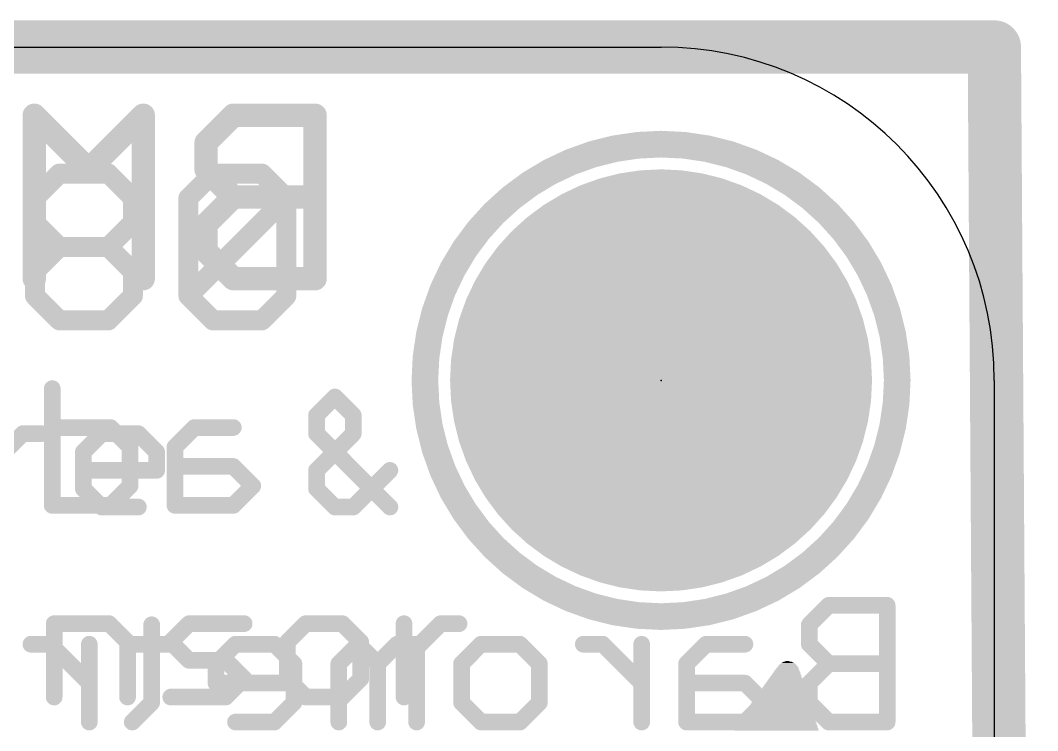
# Model space of a CAD drawing. Extents: x -0.2 to 18.1, y -0.2 to 19.3.
# Drawn here: x 10.36 to 18.11, y 13.84 to 19.25 of the extents above; entities that cross this region are included whole.
import ezdxf

# ---------------------------------------------------------------- set-up
doc = ezdxf.new("R2010")
doc.units = 0
for name, color, linetype in [('16', 132, 'CONTINUOUS'), ('17', 110, 'CONTINUOUS'), ('20', 53, 'CONTINUOUS'), ('21', 40, 'CONTINUOUS'), ('22', 6, 'CONTINUOUS'), ('23', 40, 'CONTINUOUS')]:
    doc.layers.add(name, color=color, linetype=linetype)

# ---------------------------------------------------------------- blocks, each defined once
blk = doc.blocks.new('RECT')
blk.add_solid([(-0.5, -0.5), (0.5, -0.5), (-0.5, 0.5), (0.5, 0.5)])
blk = doc.blocks.new('ROUNDP')
at = {"const_width": 0.5}
blk.add_lwpolyline([(0, -0.25, 1), (0, 0.25, 1), (0, -0.25)], format="xyb", dxfattribs=at)

msp = doc.modelspace()

# ---------------------------------------------------------------- linework, layer by layer
at = {"layer": '16', "const_width": 0.4064}
for points in [[(0, 19.05), (17.78, 19.05)], [(17.78, 19.05), (17.907, 0)]]:
    msp.add_lwpolyline(points, dxfattribs=at)
at = {"layer": '16', "const_width": 0.2032}
for points in [[(17.8816, 19.0507, 1), (17.6784, 19.0493)], [(17.78, 18.9484, 1), (17.78, 19.1516)]]:
    msp.add_lwpolyline(points, format="xyb", dxfattribs=at)
at = {"layer": '20'}
for p, q in [((2.54, 19.05), (15.24, 19.05)), ((17.78, 16.51), (17.78, 2.54))]:
    msp.add_line(p, q, dxfattribs=at)
msp.add_arc((15.24, 16.51), 2.54, 0, 90, dxfattribs=at)
at = {"layer": '21'}
for points, const_width in [([(15.24, 14.71, 1), (15.24, 18.31, 1), (15.24, 14.71)], 0.2032), ([(10.6552, 18.1239, 1), (10.6552, 18.0477)], 0.0762), ([(10.6822, 18.0588, 1), (10.6283, 18.1127)], 0.0762), ([(11.055, 18.1127, 1), (11.0011, 18.0588)], 0.0762), ([(11.0281, 18.0477, 1), (11.0281, 18.1239)], 0.0762), ([(11.8246, 18.1239, 1), (11.8246, 18.0477)], 0.0762), ([(11.8516, 18.0588, 1), (11.7977, 18.1127)], 0.0762), ([(12.2244, 18.1127, 1), (12.1705, 18.0588)], 0.0762), ([(12.1975, 18.0477, 1), (12.1975, 18.1239)], 0.0762), ([(10.4418, 17.9263, 1), (10.4957, 17.8724)], 0.0762), ([(10.5069, 17.8993, 1), (10.4307, 17.8993)], 0.0762), ([(11.2526, 17.8993, 1), (11.1764, 17.8993)], 0.0762), ([(11.1876, 17.8724, 1), (11.2414, 17.9263)], 0.0762), ([(11.6112, 17.9263, 1), (11.6651, 17.8724)], 0.0762), ([(11.6763, 17.8993, 1), (11.6001, 17.8993)], 0.0762), ([(12.422, 17.8993, 1), (12.3458, 17.8993)], 0.0762), ([(12.4108, 17.8724, 1), (12.3569, 17.9263)], 0.0762), ([(12.3569, 17.8724, 1), (12.4108, 17.9263)], 0.0762), ([(10.4957, 17.7398, 1), (10.4418, 17.686)], 0.0762), ([(11.2414, 17.686, 1), (11.1875, 17.7398)], 0.0762), ([(10.4307, 17.7129, 1), (10.5069, 17.7129)], 0.0762), ([(11.1764, 17.7129, 1), (11.2526, 17.7129)], 0.0762), ([(10.6552, 17.5646, 1), (10.6552, 17.4884)], 0.0762), ([(10.6822, 17.4995, 1), (10.6283, 17.5534)], 0.0762), ([(11.055, 17.5534, 1), (11.0011, 17.4995)], 0.0762), ([(11.0281, 17.4884, 1), (11.0281, 17.5646)], 0.0762), ([(10.6283, 17.4995, 1), (10.6822, 17.5534)], 0.0762), ([(11.0011, 17.5534, 1), (11.055, 17.4995)], 0.0762), ([(10.4418, 17.367, 1), (10.4957, 17.3131)], 0.0762), ([(10.5069, 17.3401, 1), (10.4307, 17.3401)], 0.0762), ([(11.2526, 17.3401, 1), (11.1764, 17.3401)], 0.0762), ([(11.1876, 17.3131, 1), (11.2414, 17.367)], 0.0762), ([(10.4957, 17.1806, 1), (10.4418, 17.1267)], 0.0762), ([(11.2414, 17.1267, 1), (11.1876, 17.1806)], 0.0762), ([(11.6651, 17.1806, 1), (11.6112, 17.1267)], 0.0762), ([(11.6112, 17.1806, 1), (11.6651, 17.1267)], 0.0762), ([(12.4108, 17.1267, 1), (12.3569, 17.1806)], 0.0762), ([(10.4307, 17.1536, 1), (10.5069, 17.1536)], 0.0762), ([(11.1764, 17.1536, 1), (11.2526, 17.1536)], 0.0762), ([(11.6001, 17.1536, 1), (11.6763, 17.1536)], 0.0762), ([(12.3458, 17.1536, 1), (12.422, 17.1536)], 0.0762), ([(10.6552, 17.0053, 1), (10.6552, 16.9291)], 0.0762), ([(10.6283, 16.9403, 1), (10.6822, 16.9941)], 0.0762), ([(11.0011, 16.9941, 1), (11.055, 16.9403)], 0.0762), ([(11.0281, 16.9291, 1), (11.0281, 17.0053)], 0.0762), ([(11.8246, 17.0053, 1), (11.8246, 16.9291)], 0.0762), ([(11.7977, 16.9403, 1), (11.8516, 16.9941)], 0.0762), ([(12.1705, 16.9941, 1), (12.2244, 16.9403)], 0.0762), ([(12.1975, 16.9291, 1), (12.1975, 17.0053)], 0.0762), ([(12.7766, 16.4062, 1), (12.7317, 16.3613)], 0.0635), ([(12.7766, 16.3613, 1), (12.7317, 16.4062)], 0.0635), ([(12.6461, 16.2439, 1), (12.5826, 16.2439)], 0.0635), ([(12.5919, 16.2663, 1), (12.6368, 16.2214)], 0.0635), ([(12.9257, 16.2439, 1), (12.8622, 16.2439)], 0.0635), ([(12.8715, 16.2214, 1), (12.9164, 16.2663)], 0.0635), ([(10.3759, 16.1358, 1), (10.3759, 16.0723)], 0.0635), ([(10.3983, 16.0816, 1), (10.3534, 16.1265)], 0.0635), ([(10.5157, 16.0723, 1), (10.5157, 16.1358)], 0.0635), ([(10.9767, 16.1358, 1), (10.9767, 16.0723)], 0.0635), ([(10.9991, 16.0816, 1), (10.9542, 16.1265)], 0.0635), ([(11.2788, 16.1265, 1), (11.2339, 16.0816)], 0.0635), ([(11.2563, 16.0723, 1), (11.2563, 16.1358)], 0.0635), ([(12.5826, 16.1041, 1), (12.6461, 16.1041)], 0.0635), ([(12.6368, 16.1265, 1), (12.5919, 16.0816)], 0.0635), ([(12.8622, 16.1041, 1), (12.9257, 16.1041)], 0.0635), ([(12.9164, 16.0816, 1), (12.8715, 16.1265)], 0.0635), ([(10.8686, 15.9643, 1), (10.8051, 15.9643)], 0.0635), ([(10.8144, 15.9867, 1), (10.8593, 15.9418)], 0.0635), ([(11.4279, 15.9643, 1), (11.3644, 15.9643)], 0.0635), ([(11.3737, 15.9418, 1), (11.4186, 15.9867)], 0.0635), ([(10.8368, 15.8562, 1), (10.8368, 15.7927)], 0.0635), ([(11.3644, 15.8244, 1), (11.4279, 15.8244)], 0.0635), ([(11.3961, 15.7927, 1), (11.3961, 15.8562)], 0.0635), ([(12.6461, 15.8244, 1), (12.5826, 15.8244)], 0.0635), ([(12.5919, 15.8469, 1), (12.6368, 15.802)], 0.0635), ([(13.1961, 15.802, 1), (13.1512, 15.8469)], 0.0635), ([(10.8593, 15.7071, 1), (10.8144, 15.6622)], 0.0635), ([(12.6368, 15.7071, 1), (12.5919, 15.6622)], 0.0635), ([(10.8051, 15.6846, 1), (10.8686, 15.6846)], 0.0635), ([(12.5826, 15.6846, 1), (12.6461, 15.6846)], 0.0635), ([(10.9767, 15.5766, 1), (10.9767, 15.513)], 0.0635), ([(10.9542, 15.5223, 1), (10.9991, 15.5673)], 0.0635), ([(11.2563, 15.513, 1), (11.2563, 15.5766)], 0.0635), ([(12.7541, 15.5766, 1), (12.7541, 15.513)], 0.0635), ([(12.7317, 15.5223, 1), (12.7766, 15.5673)], 0.0635), ([(12.8715, 15.5673, 1), (12.9164, 15.5223)], 0.0635), ([(12.894, 15.513, 1), (12.894, 15.5766)], 0.0635), ([(13.1512, 15.5223, 1), (13.1961, 15.5673)], 0.0635), ([(10.6464, 14.6563, 1), (10.5829, 14.6563)], 0.0635), ([(10.6147, 14.688, 1), (10.6147, 14.6245)], 0.0635), ([(11.0566, 14.6787, 1), (11.0117, 14.6338)], 0.0635), ([(11.0341, 14.6245, 1), (11.0341, 14.688)], 0.0635), ([(11.6432, 14.688, 1), (11.6432, 14.6245)], 0.0635), ([(11.6657, 14.6338, 1), (11.6208, 14.6787)], 0.0635), ([(12.0627, 14.6245, 1), (12.0627, 14.688)], 0.0635), ([(12.532, 14.688, 1), (12.532, 14.6245)], 0.0635), ([(12.5544, 14.6338, 1), (12.5095, 14.6787)], 0.0635), ([(12.834, 14.6787, 1), (12.7891, 14.6338)], 0.0635), ([(12.8116, 14.6245, 1), (12.8116, 14.688)], 0.0635), ([(13.3126, 14.6563, 1), (13.2491, 14.6563)], 0.0635), ([(13.5605, 14.688, 1), (13.5605, 14.6245)], 0.0635), ([(13.583, 14.6338, 1), (13.5381, 14.6787)], 0.0635), ([(13.7003, 14.6245, 1), (13.7003, 14.688)], 0.0635), ([(11.2057, 14.5165, 1), (11.1422, 14.5165)], 0.0635), ([(11.5259, 14.5389, 1), (11.4809, 14.494)], 0.0635), ([(12.4239, 14.5165, 1), (12.3604, 14.5165)], 0.0635), ([(12.9832, 14.5165, 1), (12.9197, 14.5165)], 0.0635), ([(11.1515, 14.494, 1), (11.1964, 14.5389)], 0.0635), ([(11.4809, 14.5389, 1), (11.5259, 14.494)], 0.0635), ([(12.3697, 14.5389, 1), (12.4146, 14.494)], 0.0635), ([(12.929, 14.494, 1), (12.9739, 14.5389)], 0.0635), ([(11.6432, 14.4084, 1), (11.6432, 14.3449)], 0.0635), ([(11.6208, 14.3542, 1), (11.6657, 14.3991)], 0.0635), ([(11.9453, 14.3991, 1), (11.9004, 14.3542)], 0.0635), ([(11.9229, 14.3449, 1), (11.9229, 14.4084)], 0.0635), ([(13.2584, 14.3991, 1), (13.3033, 14.3542)], 0.0635), ([(12.0851, 14.2144, 1), (12.0402, 14.2593)], 0.0635), ([(12.0402, 14.2144, 1), (12.0851, 14.2593)], 0.0635), ([(12.4146, 14.2593, 1), (12.3697, 14.2144)], 0.0635), ([(12.3604, 14.2368, 1), (12.4239, 14.2368)], 0.0635), ([(12.9197, 14.2368, 1), (12.9832, 14.2368)], 0.0635), ([(12.9739, 14.2144, 1), (12.929, 14.2593)], 0.0635), ([(10.5829, 14.097, 1), (10.6464, 14.097)], 0.0635), ([(11.1422, 14.097, 1), (11.2057, 14.097)], 0.0635), ([(11.5034, 14.1288, 1), (11.5034, 14.0653)], 0.0635), ([(11.9004, 14.1195, 1), (11.9453, 14.0745)], 0.0635), ([(11.9229, 14.0653, 1), (11.9229, 14.1288)], 0.0635), ([(12.532, 14.1288, 1), (12.532, 14.0653)], 0.0635), ([(12.5095, 14.0745, 1), (12.5544, 14.1195)], 0.0635), ([(12.7891, 14.1195, 1), (12.834, 14.0745)], 0.0635), ([(12.8116, 14.0653, 1), (12.8116, 14.1288)], 0.0635), ([(13.2491, 14.097, 1), (13.3126, 14.097)], 0.0635)]:
    msp.add_lwpolyline(points, format="xyb", dxfattribs=dict(at, const_width=const_width))
for points, const_width in [([(10.4688, 17.8993), (10.6552, 18.0858)], 0.1524), ([(10.6552, 18.0858), (11.0281, 18.0858)], 0.1524), ([(11.0281, 18.0858), (11.2145, 17.8993)], 0.1524), ([(11.6382, 17.8993), (11.8246, 18.0858)], 0.1524), ([(11.8246, 18.0858), (12.1975, 18.0858)], 0.1524), ([(12.1975, 18.0858), (12.3839, 17.8993)], 0.1524), ([(10.4688, 17.7129), (10.4688, 17.8993)], 0.1524), ([(11.2145, 17.8993), (11.2145, 17.7129)], 0.1524), ([(11.6382, 17.1536), (11.6382, 17.8993)], 0.1524), ([(11.6382, 17.1536), (12.3839, 17.8993)], 0.1524), ([(12.3839, 17.8993), (12.3839, 17.1536)], 0.1524), ([(10.6552, 17.5265), (10.4688, 17.7129)], 0.1524), ([(11.2145, 17.7129), (11.0281, 17.5265)], 0.1524), ([(10.4688, 17.3401), (10.6552, 17.5265)], 0.1524), ([(10.6552, 17.5265), (11.0281, 17.5265)], 0.1524), ([(11.0281, 17.5265), (11.2145, 17.3401)], 0.1524), ([(10.4688, 17.1536), (10.4688, 17.3401)], 0.1524), ([(11.2145, 17.3401), (11.2145, 17.1536)], 0.1524), ([(10.6552, 16.9672), (10.4688, 17.1536)], 0.1524), ([(11.2145, 17.1536), (11.0281, 16.9672)], 0.1524), ([(11.8246, 16.9672), (11.6382, 17.1536)], 0.1524), ([(12.3839, 17.1536), (12.1975, 16.9672)], 0.1524), ([(11.0281, 16.9672), (10.6552, 16.9672)], 0.1524), ([(12.1975, 16.9672), (11.8246, 16.9672)], 0.1524), ([(12.7541, 16.3837), (12.6143, 16.2439)], 0.127), ([(12.894, 16.2439), (12.7541, 16.3837)], 0.127), ([(12.6143, 16.2439), (12.6143, 16.1041)], 0.127), ([(12.894, 16.1041), (12.894, 16.2439)], 0.127), ([(10.0962, 15.8244), (10.3759, 16.1041)], 0.127), ([(10.3759, 16.1041), (10.5157, 16.1041)], 0.127), ([(10.8368, 15.9643), (10.9767, 16.1041)], 0.127), ([(10.9767, 16.1041), (11.2563, 16.1041)], 0.127), ([(11.2563, 16.1041), (11.3961, 15.9643)], 0.127), ([(12.6143, 15.8244), (12.894, 16.1041)], 0.127), ([(12.6143, 16.1041), (13.1736, 15.5448)], 0.127), ([(10.8368, 15.6846), (10.8368, 15.9643)], 0.127), ([(11.3961, 15.9643), (11.3961, 15.8244)], 0.127), ([(11.3961, 15.8244), (10.8368, 15.8244)], 0.127), ([(12.6143, 15.6846), (12.6143, 15.8244)], 0.127), ([(13.1736, 15.8244), (12.894, 15.5448)], 0.127), ([(10.9767, 15.5448), (10.8368, 15.6846)], 0.127), ([(12.7541, 15.5448), (12.6143, 15.6846)], 0.127), ([(11.2563, 15.5448), (10.9767, 15.5448)], 0.127), ([(12.894, 15.5448), (12.7541, 15.5448)], 0.127), ([(10.6147, 14.097), (10.6147, 14.6563)], 0.127), ([(10.6147, 14.6563), (11.0341, 14.6563)], 0.127), ([(11.0341, 14.6563), (11.1739, 14.5165)], 0.127), ([(11.5034, 14.5165), (11.6432, 14.6563)], 0.127), ([(11.6432, 14.6563), (12.0627, 14.6563)], 0.127), ([(12.532, 14.6563), (12.3921, 14.5165)], 0.127), ([(12.8116, 14.6563), (12.532, 14.6563)], 0.127), ([(12.9514, 14.5165), (12.8116, 14.6563)], 0.127), ([(13.2809, 14.097), (13.2809, 14.6563)], 0.127), ([(13.2809, 14.3766), (13.5605, 14.6563)], 0.127), ([(13.5605, 14.6563), (13.7003, 14.6563)], 0.127), ([(11.1739, 14.5165), (11.1739, 14.097)], 0.127), ([(11.6432, 14.3766), (11.5034, 14.5165)], 0.127), ([(12.3921, 14.5165), (12.3921, 14.2368)], 0.127), ([(12.9514, 14.2368), (12.9514, 14.5165)], 0.127), ([(11.9229, 14.3766), (11.6432, 14.3766)], 0.127), ([(12.0627, 14.2368), (11.9229, 14.3766)], 0.127), ([(11.9229, 14.097), (12.0627, 14.2368)], 0.127), ([(12.3921, 14.2368), (12.532, 14.097)], 0.127), ([(12.8116, 14.097), (12.9514, 14.2368)], 0.127), ([(11.5034, 14.097), (11.9229, 14.097)], 0.127), ([(12.532, 14.097), (12.8116, 14.097)], 0.127)]:
    msp.add_lwpolyline(points, dxfattribs=dict(at, const_width=const_width))
at = {"layer": '22'}
for points, const_width in [([(10.8783, 18.1151), (10.4631, 18.5304)], 0.1778), ([(10.4631, 18.5304), (10.4631, 17.2847)], 0.1778), ([(11.2936, 18.5304), (10.8783, 18.1151)], 0.1778), ([(11.2936, 17.2847), (11.2936, 18.5304)], 0.1778), ([(11.9805, 18.5304), (11.7728, 18.3228)], 0.1778), ([(12.6033, 18.5304), (11.9805, 18.5304)], 0.1778), ([(12.6033, 17.2847), (12.6033, 18.5304)], 0.1778), ([(11.7728, 18.3228), (11.7728, 18.1151)], 0.1778), ([(11.7728, 18.1151), (11.9805, 17.9075)], 0.1778), ([(11.9805, 17.9075), (11.7728, 17.6999)], 0.1778), ([(12.6033, 17.9075), (11.9805, 17.9075)], 0.1778), ([(11.7728, 17.6999), (11.7728, 17.4923)], 0.1778), ([(11.7728, 17.4923), (11.9805, 17.2847)], 0.1778), ([(11.9805, 17.2847), (12.6033, 17.2847)], 0.1778), ([(10.5998, 16.4473), (10.5998, 15.5575)], 0.127), ([(11.0447, 16.1507), (10.5998, 16.1507)], 0.127), ([(11.193, 16.0024), (11.0447, 16.1507)], 0.127), ([(11.6836, 16.1507), (11.5353, 16.0024)], 0.127), ([(11.9802, 16.1507), (11.6836, 16.1507)], 0.127), ([(11.193, 15.7058), (11.193, 16.0024)], 0.127), ([(11.5353, 16.0024), (11.5353, 15.5575)], 0.127), ([(11.9802, 15.8541), (11.5353, 15.8541)], 0.127), ([(12.1285, 15.7058), (11.9802, 15.8541)], 0.127), ([(11.0447, 15.5575), (11.193, 15.7058)], 0.127), ([(11.9802, 15.5575), (12.1285, 15.7058)], 0.127), ([(10.5998, 15.5575), (11.0447, 15.5575)], 0.127), ([(11.5353, 15.5575), (11.9802, 15.5575)], 0.127), ([(16.5184, 14.7963), (16.3701, 14.648)], 0.127), ([(16.9633, 14.7963), (16.5184, 14.7963)], 0.127), ([(16.9633, 13.9065), (16.9633, 14.7963)], 0.127), ([(11.3578, 14.648), (11.3578, 14.0548)], 0.127), ([(16.3701, 14.648), (16.3701, 14.4997)], 0.127), ([(10.5858, 14.4997), (10.4375, 14.4997)], 0.127), ([(10.8824, 14.2031), (10.5858, 14.4997)], 0.127), ([(10.8824, 13.9065), (10.8824, 14.4997)], 0.127), ([(11.5061, 14.4997), (11.2095, 14.4997)], 0.127), ([(11.9967, 14.4997), (11.8484, 14.3514)], 0.127), ([(12.2933, 14.4997), (11.9967, 14.4997)], 0.127), ([(12.4416, 14.3514), (12.2933, 14.4997)], 0.127), ([(12.9322, 14.4997), (12.7839, 14.3514)], 0.127), ([(13.0805, 14.3514), (12.9322, 14.4997)], 0.127), ([(13.2288, 14.4997), (13.0805, 14.3514)], 0.127), ([(13.3771, 14.4997), (13.2288, 14.4997)], 0.127), ([(13.3771, 13.9065), (13.3771, 14.4997)], 0.127), ([(13.7195, 14.3514), (13.8677, 14.4997)], 0.127), ([(13.8677, 14.4997), (14.1643, 14.4997)], 0.127), ([(14.1643, 14.4997), (14.3126, 14.3514)], 0.127), ([(14.7956, 14.4997), (14.6473, 14.4997)], 0.127), ([(15.0922, 14.2031), (14.7956, 14.4997)], 0.127), ([(15.0922, 13.9065), (15.0922, 14.4997)], 0.127), ([(15.5829, 14.4997), (15.4346, 14.3514)], 0.127), ([(15.8794, 14.4997), (15.5829, 14.4997)], 0.127), ([(16.3701, 14.4997), (16.5184, 14.3514)], 0.127), ([(11.8484, 14.3514), (11.8484, 14.2031)], 0.127), ([(12.4416, 14.0548), (12.4416, 14.3514)], 0.127), ([(12.7839, 14.3514), (12.7839, 13.9065)], 0.127), ([(13.0805, 14.3514), (13.0805, 13.9065)], 0.127), ([(13.7195, 14.0548), (13.7195, 14.3514)], 0.127), ([(14.3126, 14.3514), (14.3126, 14.0548)], 0.127), ([(15.4346, 14.3514), (15.4346, 13.9065)], 0.127), ([(16.5184, 14.3514), (16.3701, 14.2031)], 0.127), ([(16.9633, 14.3514), (16.5184, 14.3514)], 0.127), ([(11.8484, 14.2031), (12.4416, 14.2031)], 0.127), ([(15.8794, 14.2031), (15.4346, 14.2031)], 0.127), ([(16.0277, 14.0548), (15.8794, 14.2031)], 0.127), ([(16.3701, 14.2031), (16.3701, 14.0548)], 0.127), ([(11.3578, 14.0548), (11.2095, 13.9065)], 0.127), ([(12.2933, 13.9065), (12.4416, 14.0548)], 0.127), ([(13.8677, 13.9065), (13.7195, 14.0548)], 0.127), ([(14.3126, 14.0548), (14.1643, 13.9065)], 0.127), ([(15.8794, 13.9065), (16.0277, 14.0548)], 0.127), ([(16.3701, 14.0548), (16.5184, 13.9065)], 0.127), ([(11.9967, 13.9065), (12.2933, 13.9065)], 0.127), ([(14.1643, 13.9065), (13.8677, 13.9065)], 0.127), ([(15.4346, 13.9065), (15.8794, 13.9065)], 0.127), ([(16.5184, 13.9065), (16.9633, 13.9065)], 0.127)]:
    msp.add_lwpolyline(points, dxfattribs=dict(at, const_width=const_width))
for points, const_width in [([(10.5076, 18.5304, 1), (10.4187, 18.5304)], 0.0889), ([(10.4945, 18.5618, 1), (10.4317, 18.4989)], 0.0889), ([(11.338, 18.5304, 1), (11.2491, 18.5304)], 0.0889), ([(11.325, 18.4989, 1), (11.2621, 18.5618)], 0.0889), ([(11.9805, 18.5748, 1), (11.9805, 18.4859)], 0.0889), ([(12.0119, 18.4989, 1), (11.949, 18.5618)], 0.0889), ([(12.6477, 18.5304, 1), (12.5588, 18.5304)], 0.0889), ([(12.6033, 18.4859, 1), (12.6033, 18.5748)], 0.0889), ([(11.7414, 18.3542, 1), (11.8043, 18.2913)], 0.0889), ([(11.8173, 18.3228, 1), (11.7284, 18.3228)], 0.0889), ([(10.8469, 18.1466, 1), (10.9098, 18.0837)], 0.0889), ([(10.8469, 18.0837, 1), (10.9098, 18.1466)], 0.0889), ([(11.8043, 18.1466, 1), (11.7414, 18.0837)], 0.0889), ([(11.7284, 18.1151, 1), (11.8173, 18.1151)], 0.0889), ([(11.9805, 17.952, 1), (11.9805, 17.8631)], 0.0889), ([(12.0119, 17.8761, 1), (11.949, 17.939)], 0.0889), ([(12.6033, 17.8631, 1), (12.6033, 17.952)], 0.0889), ([(11.949, 17.8761, 1), (12.0119, 17.939)], 0.0889), ([(11.8173, 17.6999, 1), (11.7284, 17.6999)], 0.0889), ([(11.7414, 17.7313, 1), (11.8043, 17.6685)], 0.0889), ([(11.8043, 17.5237, 1), (11.7414, 17.4609)], 0.0889), ([(11.7284, 17.4923, 1), (11.8173, 17.4923)], 0.0889), ([(11.9805, 17.3292, 1), (11.9805, 17.2402)], 0.0889), ([(12.6033, 17.2402, 1), (12.6033, 17.3292)], 0.0889), ([(10.4187, 17.2847, 1), (10.5076, 17.2847)], 0.0889), ([(11.2491, 17.2847, 1), (11.338, 17.2847)], 0.0889), ([(11.949, 17.2533, 1), (12.0119, 17.3161)], 0.0889), ([(12.5588, 17.2847, 1), (12.6477, 17.2847)], 0.0889), ([(10.6316, 16.4473, 1), (10.5681, 16.4473)], 0.0635), ([(10.5998, 16.1824, 1), (10.5998, 16.1189)], 0.0635), ([(11.0671, 16.1731, 1), (11.0222, 16.1282)], 0.0635), ([(11.0447, 16.1189, 1), (11.0447, 16.1824)], 0.0635), ([(11.6836, 16.1824, 1), (11.6836, 16.1189)], 0.0635), ([(11.7061, 16.1282, 1), (11.6612, 16.1731)], 0.0635), ([(11.9802, 16.1189, 1), (11.9802, 16.1824)], 0.0635), ([(11.2247, 16.0024, 1), (11.1612, 16.0024)], 0.0635), ([(11.1705, 15.9799, 1), (11.2154, 16.0248)], 0.0635), ([(11.5671, 16.0024, 1), (11.5036, 16.0024)], 0.0635), ([(11.5129, 16.0248, 1), (11.5578, 15.9799)], 0.0635), ([(11.5353, 15.8858, 1), (11.5353, 15.8223)], 0.0635), ([(12.0027, 15.8765, 1), (11.9578, 15.8316)], 0.0635), ([(11.9802, 15.8223, 1), (11.9802, 15.8858)], 0.0635), ([(11.2154, 15.6833, 1), (11.1705, 15.7282)], 0.0635), ([(12.151, 15.6833, 1), (12.106, 15.7282)], 0.0635), ([(12.106, 15.6833, 1), (12.151, 15.7282)], 0.0635), ([(11.1612, 15.7058, 1), (11.2247, 15.7058)], 0.0635), ([(10.5998, 15.5893, 1), (10.5998, 15.5258)], 0.0635), ([(10.5681, 15.5575, 1), (10.6316, 15.5575)], 0.0635), ([(11.0222, 15.58, 1), (11.0671, 15.535)], 0.0635), ([(11.0447, 15.5258, 1), (11.0447, 15.5893)], 0.0635), ([(11.5353, 15.5893, 1), (11.5353, 15.5258)], 0.0635), ([(11.5036, 15.5575, 1), (11.5671, 15.5575)], 0.0635), ([(11.9578, 15.58, 1), (12.0027, 15.535)], 0.0635), ([(11.9802, 15.5258, 1), (11.9802, 15.5893)], 0.0635), ([(16.5184, 14.828, 1), (16.5184, 14.7645)], 0.0635), ([(16.5408, 14.7738, 1), (16.4959, 14.8187)], 0.0635), ([(16.995, 14.7963, 1), (16.9315, 14.7963)], 0.0635), ([(16.9633, 14.7645, 1), (16.9633, 14.828)], 0.0635), ([(11.3895, 14.648, 1), (11.326, 14.648)], 0.0635), ([(16.4018, 14.648, 1), (16.3383, 14.648)], 0.0635), ([(16.3476, 14.6704, 1), (16.3925, 14.6255)], 0.0635), ([(10.4375, 14.5314, 1), (10.4375, 14.4679)], 0.0635), ([(10.6083, 14.5221, 1), (10.5634, 14.4772)], 0.0635), ([(10.5858, 14.4679, 1), (10.5858, 14.5314)], 0.0635), ([(10.9141, 14.4997, 1), (10.8506, 14.4997)], 0.0635), ([(11.2095, 14.5314, 1), (11.2095, 14.4679)], 0.0635), ([(11.5061, 14.4679, 1), (11.5061, 14.5314)], 0.0635), ([(11.9967, 14.5314, 1), (11.9967, 14.4679)], 0.0635), ([(12.0192, 14.4772, 1), (11.9743, 14.5221)], 0.0635), ([(12.3157, 14.5221, 1), (12.2708, 14.4772)], 0.0635), ([(12.2933, 14.4679, 1), (12.2933, 14.5314)], 0.0635), ([(12.9547, 14.5221, 1), (12.9098, 14.4772)], 0.0635), ([(12.9547, 14.4772, 1), (12.9098, 14.5221)], 0.0635), ([(13.2288, 14.5314, 1), (13.2288, 14.4679)], 0.0635), ([(13.2513, 14.4772, 1), (13.2064, 14.5221)], 0.0635), ([(13.4089, 14.4997, 1), (13.3454, 14.4997)], 0.0635), ([(13.3771, 14.4679, 1), (13.3771, 14.5314)], 0.0635), ([(13.8677, 14.5314, 1), (13.8677, 14.4679)], 0.0635), ([(13.8902, 14.4772, 1), (13.8453, 14.5221)], 0.0635), ([(14.1868, 14.5221, 1), (14.1419, 14.4772)], 0.0635), ([(14.1643, 14.4679, 1), (14.1643, 14.5314)], 0.0635), ([(14.6473, 14.5314, 1), (14.6473, 14.4679)], 0.0635), ([(14.8181, 14.5221, 1), (14.7732, 14.4772)], 0.0635), ([(14.7956, 14.4679, 1), (14.7956, 14.5314)], 0.0635), ([(15.124, 14.4997, 1), (15.0605, 14.4997)], 0.0635), ([(15.5829, 14.5314, 1), (15.5829, 14.4679)], 0.0635), ([(15.6053, 14.4772, 1), (15.5604, 14.5221)], 0.0635), ([(15.8794, 14.4679, 1), (15.8794, 14.5314)], 0.0635), ([(16.3383, 14.4997, 1), (16.4018, 14.4997)], 0.0635), ([(16.3925, 14.5221, 1), (16.3476, 14.4772)], 0.0635), ([(11.8802, 14.3514, 1), (11.8167, 14.3514)], 0.0635), ([(11.826, 14.3738, 1), (11.8709, 14.3289)], 0.0635), ([(12.4733, 14.3514, 1), (12.4098, 14.3514)], 0.0635), ([(12.4191, 14.3289, 1), (12.464, 14.3738)], 0.0635), ([(12.8157, 14.3514, 1), (12.7522, 14.3514)], 0.0635), ([(12.7615, 14.3738, 1), (12.8064, 14.3289)], 0.0635), ([(13.1123, 14.3514, 1), (13.0488, 14.3514)], 0.0635), ([(13.0581, 14.3738, 1), (13.103, 14.3289)], 0.0635), ([(13.0581, 14.3289, 1), (13.103, 14.3738)], 0.0635), ([(13.7512, 14.3514, 1), (13.6877, 14.3514)], 0.0635), ([(13.697, 14.3738, 1), (13.7419, 14.3289)], 0.0635), ([(14.3444, 14.3514, 1), (14.2809, 14.3514)], 0.0635), ([(14.2902, 14.3289, 1), (14.3351, 14.3738)], 0.0635), ([(15.4663, 14.3514, 1), (15.4028, 14.3514)], 0.0635), ([(15.4121, 14.3738, 1), (15.457, 14.3289)], 0.0635), ([(16.5184, 14.3831, 1), (16.5184, 14.3196)], 0.0635), ([(16.5408, 14.3289, 1), (16.4959, 14.3738)], 0.0635), ([(16.4959, 14.3289, 1), (16.5408, 14.3738)], 0.0635), ([(16.9633, 14.3196, 1), (16.9633, 14.3831)], 0.0635), ([(11.8484, 14.2348, 1), (11.8484, 14.1713)], 0.0635), ([(12.4416, 14.1713, 1), (12.4416, 14.2348)], 0.0635), ([(15.4346, 14.2348, 1), (15.4346, 14.1713)], 0.0635), ([(15.9019, 14.2255, 1), (15.857, 14.1806)], 0.0635), ([(15.8794, 14.1713, 1), (15.8794, 14.2348)], 0.0635), ([(16.4018, 14.2031, 1), (16.3383, 14.2031)], 0.0635), ([(10.8599, 14.1806, 1), (10.9048, 14.2255)], 0.0635), ([(11.8167, 14.2031, 1), (11.8802, 14.2031)], 0.0635), ([(15.0698, 14.1806, 1), (15.1147, 14.2255)], 0.0635), ([(16.3476, 14.2255, 1), (16.3925, 14.1806)], 0.0635), ([(11.3802, 14.0323, 1), (11.3353, 14.0772)], 0.0635), ([(12.464, 14.0323, 1), (12.4191, 14.0772)], 0.0635), ([(13.7419, 14.0772, 1), (13.697, 14.0323)], 0.0635), ([(14.3351, 14.0323, 1), (14.2902, 14.0772)], 0.0635), ([(16.0502, 14.0323, 1), (16.0053, 14.0772)], 0.0635), ([(16.3925, 14.0772, 1), (16.3476, 14.0323)], 0.0635), ([(11.326, 14.0548, 1), (11.3895, 14.0548)], 0.0635), ([(12.4098, 14.0548, 1), (12.4733, 14.0548)], 0.0635), ([(13.6877, 14.0548, 1), (13.7512, 14.0548)], 0.0635), ([(14.2809, 14.0548, 1), (14.3444, 14.0548)], 0.0635), ([(16.0053, 14.0323, 1), (16.0502, 14.0772)], 0.0635), ([(16.3383, 14.0548, 1), (16.4018, 14.0548)], 0.0635), ([(11.187, 13.929, 1), (11.2319, 13.884)], 0.0635), ([(11.9967, 13.9383, 1), (11.9967, 13.8748)], 0.0635), ([(12.2708, 13.929, 1), (12.3157, 13.884)], 0.0635), ([(12.2933, 13.8748, 1), (12.2933, 13.9383)], 0.0635), ([(13.8677, 13.9383, 1), (13.8677, 13.8748)], 0.0635), ([(13.8453, 13.884, 1), (13.8902, 13.929)], 0.0635), ([(14.1419, 13.929, 1), (14.1868, 13.884)], 0.0635), ([(14.1643, 13.8748, 1), (14.1643, 13.9383)], 0.0635), ([(15.4346, 13.9383, 1), (15.4346, 13.8748)], 0.0635), ([(15.857, 13.929, 1), (15.9019, 13.884)], 0.0635), ([(15.8794, 13.8748, 1), (15.8794, 13.9383)], 0.0635), ([(16.5184, 13.9383, 1), (16.5184, 13.8748)], 0.0635), ([(16.4959, 13.884, 1), (16.5408, 13.929)], 0.0635), ([(16.9633, 13.8748, 1), (16.9633, 13.9383)], 0.0635), ([(10.8506, 13.9065, 1), (10.9141, 13.9065)], 0.0635), ([(12.7522, 13.9065, 1), (12.8157, 13.9065)], 0.0635), ([(13.0488, 13.9065, 1), (13.1123, 13.9065)], 0.0635), ([(13.3454, 13.9065, 1), (13.4089, 13.9065)], 0.0635), ([(15.0605, 13.9065, 1), (15.124, 13.9065)], 0.0635), ([(15.4028, 13.9065, 1), (15.4663, 13.9065)], 0.0635), ([(16.9315, 13.9065, 1), (16.995, 13.9065)], 0.0635)]:
    msp.add_lwpolyline(points, format="xyb", dxfattribs=dict(at, const_width=const_width))
at = {"layer": '23'}
msp.add_point((15.24, 16.51), dxfattribs=at)

# ---------------------------------------------------------------- block references
at = {"layer": '17', "xscale": 3.216, "yscale": 3.216}
msp.add_blockref('ROUNDP', (15.24, 16.51), dxfattribs=at)
msp.add_blockref('ROUNDP', (15.24, 16.51), dxfattribs=at)
at = {"layer": '21'}
for p, xscale, yscale in [((16.2059, 14.3421), 0.1295, 0.0038), ((16.2059, 14.3459), 0.1219, 0.0038), ((16.2059, 14.3497), 0.1143, 0.0038), ((16.2078, 14.3535), 0.1029, 0.0038), ((16.2059, 14.3574), 0.0915, 0.0039), ((16.2058, 14.3612), 0.0762, 0.0038), ((16.2059, 14.365), 0.0609, 0.0038), ((16.202, 14.3688), 0.0305, 0.0038), ((16.1944, 14.2659), 0.221, 0.0038), ((16.1963, 14.2735), 0.2172, 0.0038), ((16.1963, 14.2697), 0.2172, 0.0038), ((16.1963, 14.2773), 0.2096, 0.0038), ((16.1982, 14.2812), 0.2058, 0.0039), ((16.2002, 14.285), 0.2019, 0.0038), ((16.1983, 14.2888), 0.1981, 0.0038), ((16.2002, 14.2926), 0.1943, 0.0038), ((16.2002, 14.3002), 0.1867, 0.0038), ((16.202, 14.2964), 0.1905, 0.0038), ((16.202, 14.304), 0.1829, 0.0038), ((16.202, 14.3078), 0.1753, 0.0038), ((16.204, 14.3154), 0.1715, 0.0038), ((16.204, 14.3116), 0.1715, 0.0038), ((16.2039, 14.3193), 0.1638, 0.0039), ((16.2058, 14.3231), 0.16, 0.0038), ((16.2058, 14.3269), 0.1524, 0.0038), ((16.2058, 14.3345), 0.1448, 0.0038), ((16.2058, 14.3307), 0.1448, 0.0038), ((16.2059, 14.3383), 0.1371, 0.0038), ((16.1792, 14.1935), 0.2972, 0.0038), ((16.1811, 14.1897), 0.301, 0.0038), ((16.1811, 14.1973), 0.2934, 0.0038), ((16.181, 14.205), 0.2857, 0.0039), ((16.183, 14.2011), 0.2896, 0.0038), ((16.183, 14.2088), 0.2819, 0.0038), ((16.1849, 14.2126), 0.2781, 0.0038), ((16.1849, 14.2202), 0.2705, 0.0038), ((16.1849, 14.2164), 0.2705, 0.0038), ((16.1867, 14.224), 0.2667, 0.0038), ((16.1867, 14.2316), 0.2591, 0.0038), ((16.1886, 14.2278), 0.2629, 0.0038), ((16.1887, 14.2354), 0.2552, 0.0038), ((16.1906, 14.2392), 0.2514, 0.0038), ((16.1906, 14.2469), 0.2438, 0.0038), ((16.1906, 14.2431), 0.2438, 0.0039), ((16.1925, 14.2507), 0.24, 0.0038), ((16.1925, 14.2545), 0.2324, 0.0038), ((16.1944, 14.2621), 0.2286, 0.0038), ((16.1944, 14.2583), 0.2286, 0.0038), ((16.1639, 14.1135), 0.381, 0.0038), ((16.1639, 14.1097), 0.381, 0.0038), ((16.1658, 14.1173), 0.3772, 0.0038), ((16.1658, 14.1249), 0.3696, 0.0038), ((16.1677, 14.1211), 0.3734, 0.0038), ((16.1678, 14.1288), 0.3657, 0.0039), ((16.1697, 14.1326), 0.3619, 0.0038), ((16.1697, 14.1402), 0.3543, 0.0038), ((16.1697, 14.1364), 0.3543, 0.0038), ((16.1715, 14.144), 0.3505, 0.0038), ((16.1715, 14.1516), 0.3429, 0.0038), ((16.1715, 14.1478), 0.3429, 0.0038), ((16.1735, 14.1554), 0.3391, 0.0038), ((16.1735, 14.1592), 0.3315, 0.0038), ((16.1754, 14.1669), 0.3277, 0.0039), ((16.1754, 14.163), 0.3277, 0.0038), ((16.1754, 14.1707), 0.3201, 0.0038), ((16.1773, 14.1783), 0.3163, 0.0038), ((16.1773, 14.1745), 0.3163, 0.0038), ((16.1773, 14.1821), 0.3086, 0.0038), ((16.1792, 14.1859), 0.3048, 0.0038), ((16.1487, 14.0335), 0.4648, 0.0038), ((16.1506, 14.0373), 0.461, 0.0038), ((16.1506, 14.0449), 0.4534, 0.0038), ((16.1506, 14.0411), 0.4534, 0.0038), ((16.1525, 14.0487), 0.4496, 0.0038), ((16.1525, 14.0564), 0.442, 0.0038), ((16.1525, 14.0526), 0.442, 0.0039), ((16.1544, 14.0602), 0.4382, 0.0038), ((16.1544, 14.064), 0.4306, 0.0038), ((16.1563, 14.0716), 0.4268, 0.0038), ((16.1563, 14.0678), 0.4268, 0.0038), ((16.1563, 14.0754), 0.4191, 0.0038), ((16.1583, 14.083), 0.4153, 0.0038), ((16.1583, 14.0792), 0.4153, 0.0038), ((16.1582, 14.0868), 0.4076, 0.0038), ((16.1601, 14.0907), 0.4038, 0.0039), ((16.1601, 14.0983), 0.3962, 0.0038), ((16.162, 14.0945), 0.4, 0.0038), ((16.162, 14.1021), 0.3924, 0.0038), ((16.1639, 14.1059), 0.3886, 0.0038), ((16.1334, 13.9611), 0.5411, 0.0038), ((16.1334, 13.9573), 0.5411, 0.0038), ((16.1354, 13.9649), 0.5373, 0.0038), ((16.1354, 13.9687), 0.5295, 0.0038), ((16.1373, 13.9764), 0.5257, 0.0039), ((16.1373, 13.9725), 0.5257, 0.0038), ((16.1373, 13.9802), 0.5181, 0.0038), ((16.1392, 13.984), 0.5143, 0.0038), ((16.141, 13.9878), 0.5105, 0.0038), ((16.1392, 13.9916), 0.5067, 0.0038), ((16.141, 13.9954), 0.5029, 0.0038), ((16.141, 14.003), 0.4953, 0.0038), ((16.1429, 13.9992), 0.4991, 0.0038), ((16.1429, 14.0068), 0.4915, 0.0038), ((16.1449, 14.0106), 0.4877, 0.0038), ((16.1449, 14.0183), 0.4801, 0.0038), ((16.1449, 14.0145), 0.4801, 0.0039), ((16.1468, 14.0221), 0.4762, 0.0038), ((16.1468, 14.0297), 0.4686, 0.0038), ((16.1487, 14.0259), 0.4724, 0.0038), ((16.1239, 13.8811), 0.6134, 0.0038), ((16.1239, 13.8773), 0.6134, 0.0038), ((16.1239, 13.8887), 0.6058, 0.0038), ((16.1239, 13.8849), 0.6058, 0.0038), ((16.1239, 13.8963), 0.5982, 0.0038), ((16.1258, 13.8925), 0.602, 0.0038), ((16.1258, 13.904), 0.5944, 0.0038), ((16.1258, 13.9002), 0.5944, 0.0039), ((16.1258, 13.9116), 0.5867, 0.0038), ((16.1258, 13.9078), 0.5867, 0.0038), ((16.1278, 13.9192), 0.5829, 0.0038), ((16.1278, 13.9154), 0.5829, 0.0038), ((16.1278, 13.923), 0.5753, 0.0038), ((16.1297, 13.9306), 0.5715, 0.0038), ((16.1297, 13.9268), 0.5715, 0.0038), ((16.1297, 13.9383), 0.5639, 0.0039), ((16.1297, 13.9344), 0.5639, 0.0038), ((16.1316, 13.9421), 0.5601, 0.0038), ((16.1316, 13.9497), 0.5525, 0.0038), ((16.1316, 13.9459), 0.5525, 0.0038), ((16.1334, 13.9535), 0.5487, 0.0038), ((16.1201, 13.8468), 0.6362, 0.0038), ((16.1221, 13.843), 0.6401, 0.0038), ((16.122, 13.8582), 0.6324, 0.0038), ((16.122, 13.8544), 0.6324, 0.0038), ((16.122, 13.8506), 0.6324, 0.0038), ((16.122, 13.8659), 0.6248, 0.0038), ((16.122, 13.862), 0.6248, 0.0039), ((16.122, 13.8735), 0.6172, 0.0038), ((16.1239, 13.8697), 0.621, 0.0038)]:
    msp.add_blockref('RECT', p, dxfattribs=dict(at, xscale=xscale, yscale=yscale))

doc.saveas('drawing.dxf')
